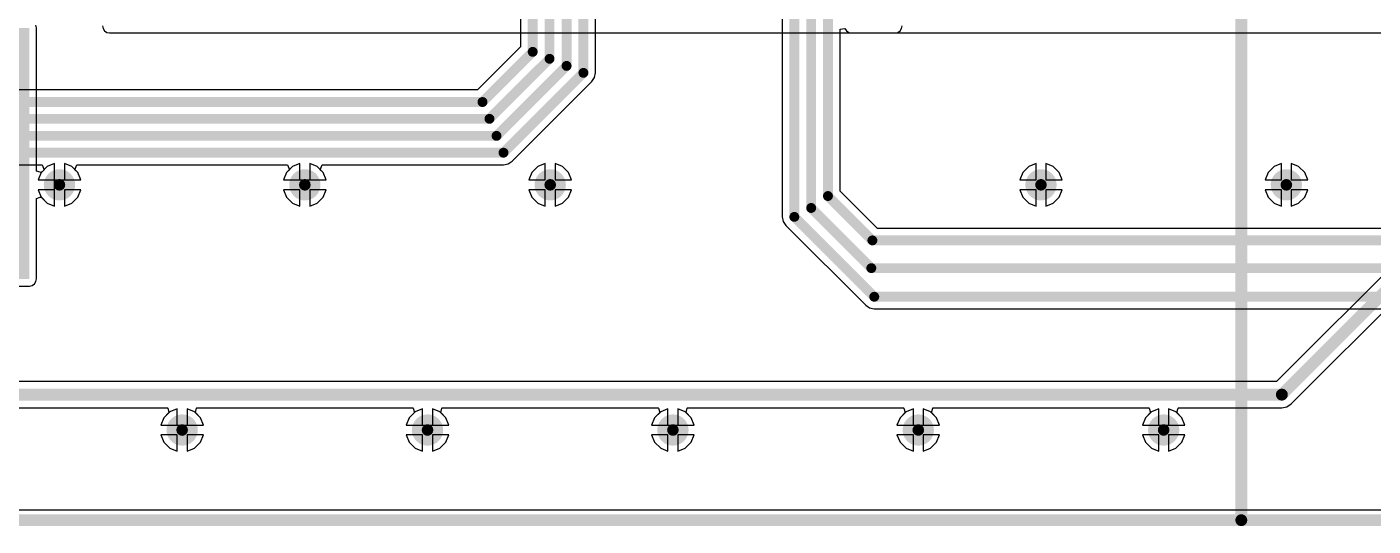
# Model space of a CAD drawing. Header units: millimetres. Extents: x -1231 to 5080, y -1243 to 680.
# Drawn here: x 17.92 to 52.48, y -1.91 to 10.92 of the extents above; entities that cross this region are included whole.
import ezdxf

# ---------------------------------------------------------------- set-up
doc = ezdxf.new("R2010")
doc.units = ezdxf.units.MM
for name, color, linetype in [('BottomLayer', 5, 'Continuous'), ('BottomSolder', 6, 'Continuous'), ('Mechanical1', 6, 'Continuous'), ('Mechanical2', 216, 'Continuous'), ('TopLayer', 1, 'Continuous'), ('TopSolder', 216, 'Continuous'), ('ViaHoleLayer', 16, 'Continuous')]:
    doc.layers.add(name, color=color, linetype=linetype)

msp = doc.modelspace()

# ---------------------------------------------------------------- hatches: boundary and pattern name
at = {"layer": 'BottomLayer'}
msp.add_hatch(color=5, dxfattribs=at).paths.add_polyline_path([(6.198, 4.445), (17.983, 4.445), (17.983, 10.897), (6.198, 10.897)])
h = msp.add_hatch(color=5, dxfattribs=at)
edge = h.paths.add_edge_path()
edge.add_arc((18.755, 6.864), 0.3, 0, 360)
h = msp.add_hatch(color=5, dxfattribs=at)
edge = h.paths.add_edge_path()
edge.add_arc((25.055, 6.864), 0.3, 0, 360)
h = msp.add_hatch(color=5, dxfattribs=at)
edge = h.paths.add_edge_path()
edge.add_arc((31.355, 6.864), 0.3, 0, 360)
h = msp.add_hatch(color=5, dxfattribs=at)
edge = h.paths.add_edge_path()
edge.add_arc((43.955, 6.864), 0.3, 0, 360)
h = msp.add_hatch(color=5, dxfattribs=at)
edge = h.paths.add_edge_path()
edge.add_arc((50.255, 6.864), 0.3, 0, 360)
h = msp.add_hatch(color=5, dxfattribs=at)
edge = h.paths.add_edge_path()
edge.add_arc((21.905, 0.564), 0.3, 0, 360)
h = msp.add_hatch(color=5, dxfattribs=at)
edge = h.paths.add_edge_path()
edge.add_arc((28.205, 0.564), 0.3, 0, 360)
h = msp.add_hatch(color=5, dxfattribs=at)
edge = h.paths.add_edge_path()
edge.add_arc((34.505, 0.564), 0.3, 0, 360)
h = msp.add_hatch(color=5, dxfattribs=at)
edge = h.paths.add_edge_path()
edge.add_arc((40.805, 0.564), 0.3, 0, 360)
h = msp.add_hatch(color=5, dxfattribs=at)
edge = h.paths.add_edge_path()
edge.add_arc((47.105, 0.564), 0.3, 0, 360)
at = {"layer": 'BottomSolder'}
h = msp.add_hatch(color=6, dxfattribs=at)
edge = h.paths.add_edge_path()
edge.add_arc((18.755, 6.864), 0.402, 0, 360)
h = msp.add_hatch(color=6, dxfattribs=at)
edge = h.paths.add_edge_path()
edge.add_arc((25.055, 6.864), 0.402, 0, 360)
h = msp.add_hatch(color=6, dxfattribs=at)
edge = h.paths.add_edge_path()
edge.add_arc((31.355, 6.864), 0.402, 0, 360)
h = msp.add_hatch(color=6, dxfattribs=at)
edge = h.paths.add_edge_path()
edge.add_arc((43.955, 6.864), 0.402, 0, 360)
h = msp.add_hatch(color=6, dxfattribs=at)
edge = h.paths.add_edge_path()
edge.add_arc((50.255, 6.864), 0.402, 0, 360)
h = msp.add_hatch(color=6, dxfattribs=at)
edge = h.paths.add_edge_path()
edge.add_arc((21.905, 0.564), 0.402, 0, 360)
h = msp.add_hatch(color=6, dxfattribs=at)
edge = h.paths.add_edge_path()
edge.add_arc((28.205, 0.564), 0.402, 0, 360)
h = msp.add_hatch(color=6, dxfattribs=at)
edge = h.paths.add_edge_path()
edge.add_arc((34.505, 0.564), 0.402, 0, 360)
h = msp.add_hatch(color=6, dxfattribs=at)
edge = h.paths.add_edge_path()
edge.add_arc((40.805, 0.564), 0.402, 0, 360)
h = msp.add_hatch(color=6, dxfattribs=at)
edge = h.paths.add_edge_path()
edge.add_arc((47.105, 0.564), 0.402, 0, 360)
at = {"layer": 'TopLayer'}
h = msp.add_hatch(color=1, dxfattribs=at)
edge = h.paths.add_edge_path()
edge.add_arc((18.755, 6.864), 0.3, 0, 360)
h = msp.add_hatch(color=1, dxfattribs=at)
edge = h.paths.add_edge_path()
edge.add_arc((25.055, 6.864), 0.3, 0, 360)
h = msp.add_hatch(color=1, dxfattribs=at)
edge = h.paths.add_edge_path()
edge.add_arc((31.355, 6.864), 0.3, 0, 360)
h = msp.add_hatch(color=1, dxfattribs=at)
edge = h.paths.add_edge_path()
edge.add_arc((43.955, 6.864), 0.3, 0, 360)
h = msp.add_hatch(color=1, dxfattribs=at)
edge = h.paths.add_edge_path()
edge.add_arc((50.255, 6.864), 0.3, 0, 360)
h = msp.add_hatch(color=1, dxfattribs=at)
edge = h.paths.add_edge_path()
edge.add_arc((21.905, 0.564), 0.3, 0, 360)
h = msp.add_hatch(color=1, dxfattribs=at)
edge = h.paths.add_edge_path()
edge.add_arc((28.205, 0.564), 0.3, 0, 360)
h = msp.add_hatch(color=1, dxfattribs=at)
edge = h.paths.add_edge_path()
edge.add_arc((34.505, 0.564), 0.3, 0, 360)
h = msp.add_hatch(color=1, dxfattribs=at)
edge = h.paths.add_edge_path()
edge.add_arc((40.805, 0.564), 0.3, 0, 360)
h = msp.add_hatch(color=1, dxfattribs=at)
edge = h.paths.add_edge_path()
edge.add_arc((47.105, 0.564), 0.3, 0, 360)
at = {"layer": 'TopSolder'}
h = msp.add_hatch(color=216, dxfattribs=at)
edge = h.paths.add_edge_path()
edge.add_arc((18.755, 6.864), 0.402, 0, 360)
h = msp.add_hatch(color=216, dxfattribs=at)
edge = h.paths.add_edge_path()
edge.add_arc((25.055, 6.864), 0.402, 0, 360)
h = msp.add_hatch(color=216, dxfattribs=at)
edge = h.paths.add_edge_path()
edge.add_arc((31.355, 6.864), 0.402, 0, 360)
h = msp.add_hatch(color=216, dxfattribs=at)
edge = h.paths.add_edge_path()
edge.add_arc((43.955, 6.864), 0.402, 0, 360)
h = msp.add_hatch(color=216, dxfattribs=at)
edge = h.paths.add_edge_path()
edge.add_arc((50.255, 6.864), 0.402, 0, 360)
h = msp.add_hatch(color=216, dxfattribs=at)
edge = h.paths.add_edge_path()
edge.add_arc((21.905, 0.564), 0.402, 0, 360)
h = msp.add_hatch(color=216, dxfattribs=at)
edge = h.paths.add_edge_path()
edge.add_arc((28.205, 0.564), 0.402, 0, 360)
h = msp.add_hatch(color=216, dxfattribs=at)
edge = h.paths.add_edge_path()
edge.add_arc((34.505, 0.564), 0.402, 0, 360)
h = msp.add_hatch(color=216, dxfattribs=at)
edge = h.paths.add_edge_path()
edge.add_arc((40.805, 0.564), 0.402, 0, 360)
h = msp.add_hatch(color=216, dxfattribs=at)
edge = h.paths.add_edge_path()
edge.add_arc((47.105, 0.564), 0.402, 0, 360)
at = {"layer": 'ViaHoleLayer'}
h = msp.add_hatch(color=16, dxfattribs=at)
edge = h.paths.add_edge_path()
edge.add_arc((18.755, 6.864), 0.15, 0, 360)
h = msp.add_hatch(color=16, dxfattribs=at)
edge = h.paths.add_edge_path()
edge.add_arc((25.055, 6.864), 0.15, 0, 360)
h = msp.add_hatch(color=16, dxfattribs=at)
edge = h.paths.add_edge_path()
edge.add_arc((31.355, 6.864), 0.15, 0, 360)
h = msp.add_hatch(color=16, dxfattribs=at)
edge = h.paths.add_edge_path()
edge.add_arc((43.955, 6.864), 0.15, 0, 360)
h = msp.add_hatch(color=16, dxfattribs=at)
edge = h.paths.add_edge_path()
edge.add_arc((50.255, 6.864), 0.15, 0, 360)
h = msp.add_hatch(color=16, dxfattribs=at)
edge = h.paths.add_edge_path()
edge.add_arc((21.905, 0.564), 0.15, 0, 360)
h = msp.add_hatch(color=16, dxfattribs=at)
edge = h.paths.add_edge_path()
edge.add_arc((28.205, 0.564), 0.15, 0, 360)
h = msp.add_hatch(color=16, dxfattribs=at)
edge = h.paths.add_edge_path()
edge.add_arc((34.505, 0.564), 0.15, 0, 360)
h = msp.add_hatch(color=16, dxfattribs=at)
edge = h.paths.add_edge_path()
edge.add_arc((40.805, 0.564), 0.15, 0, 360)
h = msp.add_hatch(color=16, dxfattribs=at)
edge = h.paths.add_edge_path()
edge.add_arc((47.105, 0.564), 0.15, 0, 360)

# ---------------------------------------------------------------- linework, layer by layer
at = {"layer": 'BottomLayer'}
for p, q in [((18.164, 10.897), (18.151, 10.966)), ((18.164, 7.218), (18.164, 10.897)), ((19.859, 10.947), (19.873, 10.878)), ((19.873, 10.878), (19.912, 10.819)), ((19.912, 10.819), (19.971, 10.78)), ((19.971, 10.78), (20.041, 10.766)), ((20.041, 10.766), (40.208, 10.766)), ((40.208, 10.766), (40.278, 10.78)), ((40.278, 10.78), (40.336, 10.819)), ((40.336, 10.819), (40.376, 10.878)), ((40.376, 10.878), (40.389, 10.947)), ((57.764, 9.574), (50, 1.81)), ((18.441, 7.334), (18.291, 7.184)), ((18.628, 7.411), (18.441, 7.334)), ((18.628, 6.864), (18.628, 7.411)), ((19.069, 7.334), (18.882, 7.411)), ((18.882, 7.411), (18.882, 6.991)), ((19.225, 7.178), (19.069, 7.334)), ((24.741, 7.334), (24.586, 7.178)), ((24.928, 7.411), (24.741, 7.334)), ((24.928, 6.991), (24.928, 7.411)), ((25.369, 7.334), (25.182, 7.411)), ((25.182, 7.411), (25.182, 6.991)), ((25.525, 7.178), (25.369, 7.334)), ((31.041, 7.334), (30.886, 7.178)), ((31.228, 7.411), (31.041, 7.334)), ((31.228, 6.991), (31.228, 7.411)), ((31.669, 7.334), (31.482, 7.411)), ((31.482, 7.411), (31.482, 6.991)), ((31.825, 7.178), (31.669, 7.334)), ((43.641, 7.334), (43.486, 7.178)), ((43.828, 7.411), (43.641, 7.334)), ((43.828, 6.991), (43.828, 7.411)), ((44.269, 7.334), (44.082, 7.411)), ((44.082, 7.411), (44.082, 6.991)), ((44.425, 7.178), (44.269, 7.334)), ((49.941, 7.334), (49.786, 7.178)), ((50.128, 7.411), (49.941, 7.334)), ((50.128, 6.991), (50.128, 7.411)), ((50.569, 7.334), (50.382, 7.411)), ((50.382, 7.411), (50.382, 6.991)), ((50.725, 7.178), (50.569, 7.334)), ((18.261, 7.186), (18.164, 7.218)), ((18.291, 7.184), (18.261, 7.186)), ((18.882, 6.991), (19.302, 6.991)), ((19.302, 6.991), (19.225, 7.178)), ((24.586, 7.178), (24.508, 6.991)), ((24.508, 6.991), (24.928, 6.991)), ((25.182, 6.991), (25.602, 6.991)), ((25.602, 6.991), (25.525, 7.178)), ((30.886, 7.178), (30.808, 6.991)), ((30.808, 6.991), (31.228, 6.991)), ((31.482, 6.991), (31.902, 6.991)), ((31.902, 6.991), (31.825, 7.178)), ((43.486, 7.178), (43.408, 6.991)), ((43.408, 6.991), (43.828, 6.991)), ((44.082, 6.991), (44.502, 6.991)), ((44.502, 6.991), (44.425, 7.178)), ((49.786, 7.178), (49.708, 6.991)), ((49.708, 6.991), (50.128, 6.991)), ((50.382, 6.991), (50.802, 6.991)), ((50.802, 6.991), (50.725, 7.178)), ((18.628, 6.317), (18.628, 6.864)), ((19.302, 6.737), (18.882, 6.737)), ((18.882, 6.737), (18.882, 6.317)), ((19.225, 6.551), (19.302, 6.737)), ((24.928, 6.737), (24.508, 6.737)), ((24.508, 6.737), (24.586, 6.551)), ((24.928, 6.317), (24.928, 6.737)), ((25.602, 6.737), (25.182, 6.737)), ((25.182, 6.737), (25.182, 6.317)), ((25.525, 6.551), (25.602, 6.737)), ((31.228, 6.737), (30.808, 6.737)), ((30.808, 6.737), (30.886, 6.551)), ((31.228, 6.317), (31.228, 6.737)), ((31.902, 6.737), (31.482, 6.737)), ((31.482, 6.737), (31.482, 6.317)), ((31.825, 6.551), (31.902, 6.737)), ((43.828, 6.737), (43.408, 6.737)), ((43.408, 6.737), (43.486, 6.551)), ((43.828, 6.317), (43.828, 6.737)), ((44.502, 6.737), (44.082, 6.737)), ((44.082, 6.737), (44.082, 6.317)), ((44.425, 6.551), (44.502, 6.737)), ((50.128, 6.737), (49.708, 6.737)), ((49.708, 6.737), (49.786, 6.551)), ((50.128, 6.317), (50.128, 6.737)), ((50.378, 1.235), (55.884, 6.741)), ((50.802, 6.737), (50.382, 6.737)), ((50.382, 6.737), (50.382, 6.317)), ((50.725, 6.551), (50.802, 6.737)), ((18.164, 6.511), (18.261, 6.543)), ((18.164, 4.445), (18.164, 6.511)), ((18.261, 6.543), (18.291, 6.545)), ((18.291, 6.545), (18.441, 6.395)), ((18.441, 6.395), (18.628, 6.317)), ((18.882, 6.317), (19.069, 6.395)), ((19.069, 6.395), (19.225, 6.551)), ((24.586, 6.551), (24.741, 6.395)), ((24.741, 6.395), (24.928, 6.317)), ((25.182, 6.317), (25.369, 6.395)), ((25.369, 6.395), (25.525, 6.551)), ((30.886, 6.551), (31.041, 6.395)), ((31.041, 6.395), (31.228, 6.317)), ((31.482, 6.317), (31.669, 6.395)), ((31.669, 6.395), (31.825, 6.551)), ((43.486, 6.551), (43.641, 6.395)), ((43.641, 6.395), (43.828, 6.317)), ((44.082, 6.317), (44.269, 6.395)), ((44.269, 6.395), (44.425, 6.551)), ((49.786, 6.551), (49.941, 6.395)), ((49.941, 6.395), (50.128, 6.317)), ((50.382, 6.317), (50.569, 6.395)), ((50.569, 6.395), (50.725, 6.551)), ((9.503, 4.264), (17.983, 4.264)), ((17.983, 4.264), (18.053, 4.278)), ((18.053, 4.278), (18.111, 4.317)), ((18.111, 4.317), (18.151, 4.376)), ((18.151, 4.376), (18.164, 4.445)), ((50, 1.81), (14.3, 1.81)), ((15.982, 1.137), (21.528, 1.137)), ((21.528, 1.137), (21.536, 1.124)), ((21.536, 1.124), (21.567, 1.01)), ((22.244, 1.01), (22.275, 1.124)), ((22.275, 1.124), (22.282, 1.137)), ((22.282, 1.137), (27.828, 1.137)), ((27.828, 1.137), (27.836, 1.124)), ((27.836, 1.124), (27.867, 1.01)), ((28.544, 1.01), (28.575, 1.124)), ((28.575, 1.124), (28.582, 1.137)), ((28.582, 1.137), (34.128, 1.137)), ((34.128, 1.137), (34.136, 1.124)), ((34.136, 1.124), (34.167, 1.01)), ((34.844, 1.01), (34.875, 1.124)), ((34.875, 1.124), (34.882, 1.137)), ((34.882, 1.137), (40.428, 1.137)), ((40.428, 1.137), (40.436, 1.124)), ((40.436, 1.124), (40.467, 1.01)), ((41.144, 1.01), (41.175, 1.124)), ((41.175, 1.124), (41.182, 1.137)), ((41.182, 1.137), (46.728, 1.137)), ((46.728, 1.137), (46.736, 1.124)), ((46.736, 1.124), (46.767, 1.01)), ((47.444, 1.01), (47.475, 1.124)), ((47.475, 1.124), (47.482, 1.137)), ((47.482, 1.137), (50.14, 1.137)), ((50.14, 1.137), (50.268, 1.162)), ((50.268, 1.162), (50.378, 1.235)), ((21.436, 0.878), (21.358, 0.691)), ((21.358, 0.691), (22.452, 0.691)), ((21.567, 1.01), (21.436, 0.878)), ((22.375, 0.878), (22.244, 1.01)), ((22.452, 0.691), (22.375, 0.878)), ((27.736, 0.878), (27.658, 0.691)), ((27.658, 0.691), (28.752, 0.691)), ((27.867, 1.01), (27.736, 0.878)), ((28.675, 0.878), (28.544, 1.01)), ((28.752, 0.691), (28.675, 0.878)), ((34.036, 0.878), (33.958, 0.691)), ((33.958, 0.691), (35.052, 0.691)), ((34.167, 1.01), (34.036, 0.878)), ((34.975, 0.878), (34.844, 1.01)), ((35.052, 0.691), (34.975, 0.878)), ((40.336, 0.878), (40.258, 0.691)), ((40.258, 0.691), (41.352, 0.691)), ((40.467, 1.01), (40.336, 0.878)), ((41.275, 0.878), (41.144, 1.01)), ((41.352, 0.691), (41.275, 0.878)), ((46.636, 0.878), (46.558, 0.691)), ((46.558, 0.691), (47.652, 0.691)), ((46.767, 1.01), (46.636, 0.878)), ((47.575, 0.878), (47.444, 1.01)), ((47.652, 0.691), (47.575, 0.878)), ((21.778, 0.437), (21.358, 0.437)), ((21.358, 0.437), (21.436, 0.251)), ((21.778, 0.017), (21.778, 0.437)), ((22.452, 0.437), (22.032, 0.437)), ((22.032, 0.437), (22.032, 0.017)), ((22.375, 0.251), (22.452, 0.437)), ((28.078, 0.437), (27.658, 0.437)), ((27.658, 0.437), (27.736, 0.251)), ((28.078, 0.017), (28.078, 0.437)), ((28.752, 0.437), (28.332, 0.437)), ((28.332, 0.437), (28.332, 0.017)), ((28.675, 0.251), (28.752, 0.437)), ((34.378, 0.437), (33.958, 0.437)), ((33.958, 0.437), (34.036, 0.251)), ((34.378, 0.017), (34.378, 0.437)), ((35.052, 0.437), (34.632, 0.437)), ((34.632, 0.437), (34.632, 0.017)), ((34.975, 0.251), (35.052, 0.437)), ((40.678, 0.437), (40.258, 0.437)), ((40.258, 0.437), (40.336, 0.251)), ((40.678, 0.017), (40.678, 0.437)), ((41.352, 0.437), (40.932, 0.437)), ((40.932, 0.437), (40.932, 0.017)), ((41.275, 0.251), (41.352, 0.437)), ((46.978, 0.437), (46.558, 0.437)), ((46.558, 0.437), (46.636, 0.251)), ((46.978, 0.017), (46.978, 0.437)), ((47.652, 0.437), (47.232, 0.437)), ((47.232, 0.437), (47.232, 0.017)), ((47.575, 0.251), (47.652, 0.437)), ((21.436, 0.251), (21.591, 0.095)), ((21.591, 0.095), (21.778, 0.017)), ((22.032, 0.017), (22.219, 0.095)), ((22.219, 0.095), (22.375, 0.251)), ((27.736, 0.251), (27.891, 0.095)), ((27.891, 0.095), (28.078, 0.017)), ((28.332, 0.017), (28.519, 0.095)), ((28.519, 0.095), (28.675, 0.251)), ((34.036, 0.251), (34.191, 0.095)), ((34.191, 0.095), (34.378, 0.017)), ((34.632, 0.017), (34.819, 0.095)), ((34.819, 0.095), (34.975, 0.251)), ((40.336, 0.251), (40.491, 0.095)), ((40.491, 0.095), (40.678, 0.017)), ((40.932, 0.017), (41.119, 0.095)), ((41.119, 0.095), (41.275, 0.251)), ((46.636, 0.251), (46.791, 0.095)), ((46.791, 0.095), (46.978, 0.017)), ((47.232, 0.017), (47.419, 0.095)), ((47.419, 0.095), (47.575, 0.251)), ((99.639, -1.494), (-1.443, -1.494))]:
    msp.add_line(p, q, dxfattribs=at)
at = {"layer": 'BottomLayer', "const_width": 0.305}
for points in [[(50.14, 1.473), (58.242, 9.576)], [(13.614, 1.473), (50.14, 1.473)]]:
    msp.add_lwpolyline(points, dxfattribs=at)
at = {"layer": 'BottomLayer', "const_width": 0.152}
msp.add_lwpolyline([(50.063, 1.473, 1), (50.216, 1.473, 1)], format="xyb", close=True, dxfattribs=at)
msp.add_lwpolyline([(50.063, 1.473, 1), (50.216, 1.473, 1)], format="xyb", close=True, dxfattribs=at)
at = {"layer": 'Mechanical1', "const_width": 0.305}
msp.add_lwpolyline([(49.098, -1.753), (49.098, 49.047)], dxfattribs=at)
at = {"layer": 'Mechanical1', "const_width": 0.152}
msp.add_lwpolyline([(49.022, -1.753, 1), (49.174, -1.753, 1)], format="xyb", close=True, dxfattribs=at)
at = {"layer": 'Mechanical2', "const_width": 0.305}
msp.add_lwpolyline([(-1.702, -1.753), (99.898, -1.753)], dxfattribs=at)
at = {"layer": 'TopLayer'}
for p, q in [((32.518, 9.741), (32.518, 30.878)), ((37.311, 30.741), (37.311, 6.04)), ((30.595, 14.495), (30.595, 10.409)), ((38.797, 10.863), (38.923, 10.878)), ((38.797, 6.705), (38.797, 10.863)), ((38.923, 10.878), (38.962, 10.819)), ((38.962, 10.819), (39.021, 10.78)), ((39.021, 10.78), (39.091, 10.766)), ((39.091, 10.766), (63.83, 10.766)), ((30.595, 10.409), (29.488, 9.302)), ((32.494, 9.623), (32.518, 9.741)), ((30.375, 7.47), (32.427, 9.522)), ((32.427, 9.522), (32.494, 9.623)), ((29.488, 9.302), (17.121, 9.302)), ((16.453, 7.379), (18.307, 7.379)), ((18.307, 7.379), (18.359, 7.252)), ((19.151, 7.252), (19.204, 7.379)), ((19.204, 7.379), (24.607, 7.379)), ((24.607, 7.379), (24.659, 7.252)), ((25.451, 7.252), (25.504, 7.379)), ((25.504, 7.379), (30.156, 7.379)), ((30.156, 7.379), (30.275, 7.403)), ((30.275, 7.403), (30.375, 7.47)), ((31.041, 7.334), (30.886, 7.178)), ((31.228, 7.411), (31.041, 7.334)), ((31.228, 6.991), (31.228, 7.411)), ((31.669, 7.334), (31.482, 7.411)), ((31.482, 7.411), (31.482, 6.991)), ((31.825, 7.178), (31.669, 7.334)), ((43.641, 7.334), (43.486, 7.178)), ((43.828, 7.411), (43.641, 7.334)), ((43.828, 6.991), (43.828, 7.411)), ((44.269, 7.334), (44.082, 7.411)), ((44.082, 7.411), (44.082, 6.991)), ((44.425, 7.178), (44.269, 7.334)), ((49.941, 7.334), (49.786, 7.178)), ((50.128, 7.411), (49.941, 7.334)), ((50.128, 6.991), (50.128, 7.411)), ((50.569, 7.334), (50.382, 7.411)), ((50.382, 7.411), (50.382, 6.991)), ((50.725, 7.178), (50.569, 7.334)), ((18.286, 7.178), (18.208, 6.991)), ((18.208, 6.991), (19.302, 6.991)), ((18.359, 7.252), (18.286, 7.178)), ((19.225, 7.178), (19.151, 7.252)), ((19.302, 6.991), (19.225, 7.178)), ((24.586, 7.178), (24.508, 6.991)), ((24.508, 6.991), (25.602, 6.991)), ((24.659, 7.252), (24.586, 7.178)), ((25.525, 7.178), (25.451, 7.252)), ((25.602, 6.991), (25.525, 7.178)), ((30.886, 7.178), (30.808, 6.991)), ((30.808, 6.991), (31.228, 6.991)), ((31.482, 6.991), (31.902, 6.991)), ((31.902, 6.991), (31.825, 7.178)), ((43.486, 7.178), (43.408, 6.991)), ((43.408, 6.991), (43.828, 6.991)), ((44.082, 6.991), (44.502, 6.991)), ((44.502, 6.991), (44.425, 7.178)), ((49.786, 7.178), (49.708, 6.991)), ((49.708, 6.991), (50.128, 6.991)), ((50.382, 6.991), (50.802, 6.991)), ((50.802, 6.991), (50.725, 7.178)), ((18.628, 6.737), (18.208, 6.737)), ((18.208, 6.737), (18.286, 6.551)), ((18.628, 6.317), (18.628, 6.737)), ((19.302, 6.737), (18.882, 6.737)), ((18.882, 6.737), (18.882, 6.317)), ((19.225, 6.551), (19.302, 6.737)), ((24.928, 6.737), (24.508, 6.737)), ((24.508, 6.737), (24.586, 6.551)), ((24.928, 6.317), (24.928, 6.737)), ((25.602, 6.737), (25.182, 6.737)), ((25.182, 6.737), (25.182, 6.317)), ((25.525, 6.551), (25.602, 6.737)), ((31.228, 6.737), (30.808, 6.737)), ((30.808, 6.737), (30.886, 6.551)), ((31.228, 6.317), (31.228, 6.737)), ((31.902, 6.737), (31.482, 6.737)), ((31.482, 6.737), (31.482, 6.317)), ((31.825, 6.551), (31.902, 6.737)), ((39.755, 5.746), (38.797, 6.705)), ((43.828, 6.737), (43.408, 6.737)), ((43.408, 6.737), (43.486, 6.551)), ((43.828, 6.317), (43.828, 6.737)), ((44.502, 6.737), (44.082, 6.737)), ((44.082, 6.737), (44.082, 6.317)), ((44.425, 6.551), (44.502, 6.737)), ((50.128, 6.737), (49.708, 6.737)), ((49.708, 6.737), (49.786, 6.551)), ((50.128, 6.317), (50.128, 6.737)), ((50.802, 6.737), (50.382, 6.737)), ((50.382, 6.737), (50.382, 6.317)), ((50.725, 6.551), (50.802, 6.737)), ((18.286, 6.551), (18.441, 6.395)), ((18.441, 6.395), (18.628, 6.317)), ((18.882, 6.317), (19.069, 6.395)), ((19.069, 6.395), (19.225, 6.551)), ((24.586, 6.551), (24.741, 6.395)), ((24.741, 6.395), (24.928, 6.317)), ((25.182, 6.317), (25.369, 6.395)), ((25.369, 6.395), (25.525, 6.551)), ((30.886, 6.551), (31.041, 6.395)), ((31.041, 6.395), (31.228, 6.317)), ((31.482, 6.317), (31.669, 6.395)), ((31.669, 6.395), (31.825, 6.551)), ((43.486, 6.551), (43.641, 6.395)), ((43.641, 6.395), (43.828, 6.317)), ((44.082, 6.317), (44.269, 6.395)), ((44.269, 6.395), (44.425, 6.551)), ((49.786, 6.551), (49.941, 6.395)), ((49.941, 6.395), (50.128, 6.317)), ((50.382, 6.317), (50.569, 6.395)), ((50.569, 6.395), (50.725, 6.551)), ((37.311, 6.04), (37.335, 5.921)), ((37.335, 5.921), (37.402, 5.821)), ((37.402, 5.821), (39.455, 3.768)), ((57.994, 5.746), (39.755, 5.746)), ((39.455, 3.768), (39.556, 3.701)), ((39.556, 3.701), (39.675, 3.677)), ((39.675, 3.677), (96.485, 3.677)), ((21.778, 1.111), (21.591, 1.034)), ((21.778, 0.691), (21.778, 1.111)), ((22.219, 1.034), (22.032, 1.111)), ((22.032, 1.111), (22.032, 0.691)), ((28.078, 1.111), (27.891, 1.034)), ((28.078, 0.691), (28.078, 1.111)), ((28.519, 1.034), (28.332, 1.111)), ((28.332, 1.111), (28.332, 0.691)), ((34.378, 1.111), (34.191, 1.034)), ((34.378, 0.691), (34.378, 1.111)), ((34.819, 1.034), (34.632, 1.111)), ((34.632, 1.111), (34.632, 0.691)), ((40.678, 1.111), (40.491, 1.034)), ((40.678, 0.691), (40.678, 1.111)), ((41.119, 1.034), (40.932, 1.111)), ((40.932, 1.111), (40.932, 0.691)), ((46.978, 1.111), (46.791, 1.034)), ((46.978, 0.691), (46.978, 1.111)), ((47.419, 1.034), (47.232, 1.111)), ((47.232, 1.111), (47.232, 0.691)), ((21.436, 0.878), (21.358, 0.691)), ((21.358, 0.691), (21.778, 0.691)), ((21.591, 1.034), (21.436, 0.878)), ((22.032, 0.691), (22.452, 0.691)), ((22.375, 0.878), (22.219, 1.034)), ((22.452, 0.691), (22.375, 0.878)), ((27.736, 0.878), (27.658, 0.691)), ((27.658, 0.691), (28.078, 0.691)), ((27.891, 1.034), (27.736, 0.878)), ((28.332, 0.691), (28.752, 0.691)), ((28.675, 0.878), (28.519, 1.034)), ((28.752, 0.691), (28.675, 0.878)), ((34.036, 0.878), (33.958, 0.691)), ((33.958, 0.691), (34.378, 0.691)), ((34.191, 1.034), (34.036, 0.878)), ((34.632, 0.691), (35.052, 0.691)), ((34.975, 0.878), (34.819, 1.034)), ((35.052, 0.691), (34.975, 0.878)), ((40.336, 0.878), (40.258, 0.691)), ((40.258, 0.691), (40.678, 0.691)), ((40.491, 1.034), (40.336, 0.878)), ((40.932, 0.691), (41.352, 0.691)), ((41.275, 0.878), (41.119, 1.034)), ((41.352, 0.691), (41.275, 0.878)), ((46.636, 0.878), (46.558, 0.691)), ((46.558, 0.691), (46.978, 0.691)), ((46.791, 1.034), (46.636, 0.878)), ((47.232, 0.691), (47.652, 0.691)), ((47.575, 0.878), (47.419, 1.034)), ((47.652, 0.691), (47.575, 0.878)), ((21.778, 0.437), (21.358, 0.437)), ((21.358, 0.437), (21.436, 0.251)), ((21.778, 0.017), (21.778, 0.437)), ((22.452, 0.437), (22.032, 0.437)), ((22.032, 0.437), (22.032, 0.017)), ((22.375, 0.251), (22.452, 0.437)), ((28.078, 0.437), (27.658, 0.437)), ((27.658, 0.437), (27.736, 0.251)), ((28.078, 0.017), (28.078, 0.437)), ((28.752, 0.437), (28.332, 0.437)), ((28.332, 0.437), (28.332, 0.017)), ((28.675, 0.251), (28.752, 0.437)), ((34.378, 0.437), (33.958, 0.437)), ((33.958, 0.437), (34.036, 0.251)), ((34.378, 0.017), (34.378, 0.437)), ((35.052, 0.437), (34.632, 0.437)), ((34.632, 0.437), (34.632, 0.017)), ((34.975, 0.251), (35.052, 0.437)), ((40.678, 0.437), (40.258, 0.437)), ((40.258, 0.437), (40.336, 0.251)), ((40.678, 0.017), (40.678, 0.437)), ((41.352, 0.437), (40.932, 0.437)), ((40.932, 0.437), (40.932, 0.017)), ((41.275, 0.251), (41.352, 0.437)), ((46.978, 0.437), (46.558, 0.437)), ((46.558, 0.437), (46.636, 0.251)), ((46.978, 0.017), (46.978, 0.437)), ((47.652, 0.437), (47.232, 0.437)), ((47.232, 0.437), (47.232, 0.017)), ((47.575, 0.251), (47.652, 0.437)), ((21.436, 0.251), (21.591, 0.095)), ((21.591, 0.095), (21.778, 0.017)), ((22.032, 0.017), (22.219, 0.095)), ((22.219, 0.095), (22.375, 0.251)), ((27.736, 0.251), (27.891, 0.095)), ((27.891, 0.095), (28.078, 0.017)), ((28.332, 0.017), (28.519, 0.095)), ((28.519, 0.095), (28.675, 0.251)), ((34.036, 0.251), (34.191, 0.095)), ((34.191, 0.095), (34.378, 0.017)), ((34.632, 0.017), (34.819, 0.095)), ((34.819, 0.095), (34.975, 0.251)), ((40.336, 0.251), (40.491, 0.095)), ((40.491, 0.095), (40.678, 0.017)), ((40.932, 0.017), (41.119, 0.095)), ((41.119, 0.095), (41.275, 0.251)), ((46.636, 0.251), (46.791, 0.095)), ((46.791, 0.095), (46.978, 0.017)), ((47.232, 0.017), (47.419, 0.095)), ((47.419, 0.095), (47.575, 0.251)), ((99.639, -1.494), (-1.443, -1.494))]:
    msp.add_line(p, q, dxfattribs=at)
at = {"layer": 'TopLayer', "const_width": 0.254}
for points in [[(30.905, 10.281), (30.905, 31.537)], [(31.337, 10.102), (31.337, 31.358)], [(31.775, 9.92), (31.775, 31.186)], [(32.207, 9.741), (32.207, 31.007)], [(37.622, 6.04), (37.622, 30.741)], [(38.054, 6.269), (38.054, 30.562)], [(38.486, 6.576), (38.486, 30.383)], [(29.616, 8.992), (30.905, 10.281)], [(29.795, 8.56), (31.337, 10.102)], [(29.977, 8.122), (31.775, 9.92)], [(30.156, 7.69), (32.207, 9.741)], [(16.993, 8.992), (29.616, 8.992)], [(16.814, 8.56), (29.795, 8.56)], [(16.632, 8.122), (29.977, 8.122)], [(16.453, 7.69), (30.156, 7.69)], [(38.486, 6.576), (39.626, 5.436)], [(38.054, 6.269), (39.599, 4.724)], [(37.622, 6.04), (39.675, 3.988)], [(39.626, 5.436), (98.171, 5.436)], [(39.599, 4.724), (97.511, 4.724)], [(39.675, 3.988), (96.85, 3.988)]]:
    msp.add_lwpolyline(points, dxfattribs=at)
at = {"layer": 'TopLayer', "const_width": 0.127}
for points in [[(30.842, 10.281, 1), (30.969, 10.281, 1)], [(30.842, 10.281, 1), (30.969, 10.281, 1)], [(31.274, 10.102, 1), (31.401, 10.102, 1)], [(31.274, 10.102, 1), (31.401, 10.102, 1)], [(31.712, 9.92, 1), (31.839, 9.92, 1)], [(31.712, 9.92, 1), (31.839, 9.92, 1)], [(32.144, 9.741, 1), (32.271, 9.741, 1)], [(32.144, 9.741, 1), (32.271, 9.741, 1)], [(29.553, 8.992, 1), (29.68, 8.992, 1)], [(29.553, 8.992, 1), (29.68, 8.992, 1)], [(29.732, 8.56, 1), (29.859, 8.56, 1)], [(29.732, 8.56, 1), (29.859, 8.56, 1)], [(29.913, 8.122, 1), (30.04, 8.122, 1)], [(29.913, 8.122, 1), (30.04, 8.122, 1)], [(30.092, 7.69, 1), (30.219, 7.69, 1)], [(30.092, 7.69, 1), (30.219, 7.69, 1)], [(38.422, 6.576, 1), (38.549, 6.576, 1)], [(38.422, 6.576, 1), (38.549, 6.576, 1)], [(37.991, 6.269, 1), (38.118, 6.269, 1)], [(37.991, 6.269, 1), (38.118, 6.269, 1)], [(37.559, 6.04, 1), (37.686, 6.04, 1)], [(37.559, 6.04, 1), (37.686, 6.04, 1)], [(39.563, 5.436, 1), (39.69, 5.436, 1)], [(39.563, 5.436, 1), (39.69, 5.436, 1)], [(39.535, 4.724, 1), (39.662, 4.724, 1)], [(39.535, 4.724, 1), (39.662, 4.724, 1)], [(39.611, 3.988, 1), (39.738, 3.988, 1)], [(39.611, 3.988, 1), (39.738, 3.988, 1)]]:
    msp.add_lwpolyline(points, format="xyb", close=True, dxfattribs=at)

doc.saveas('drawing.dxf')
